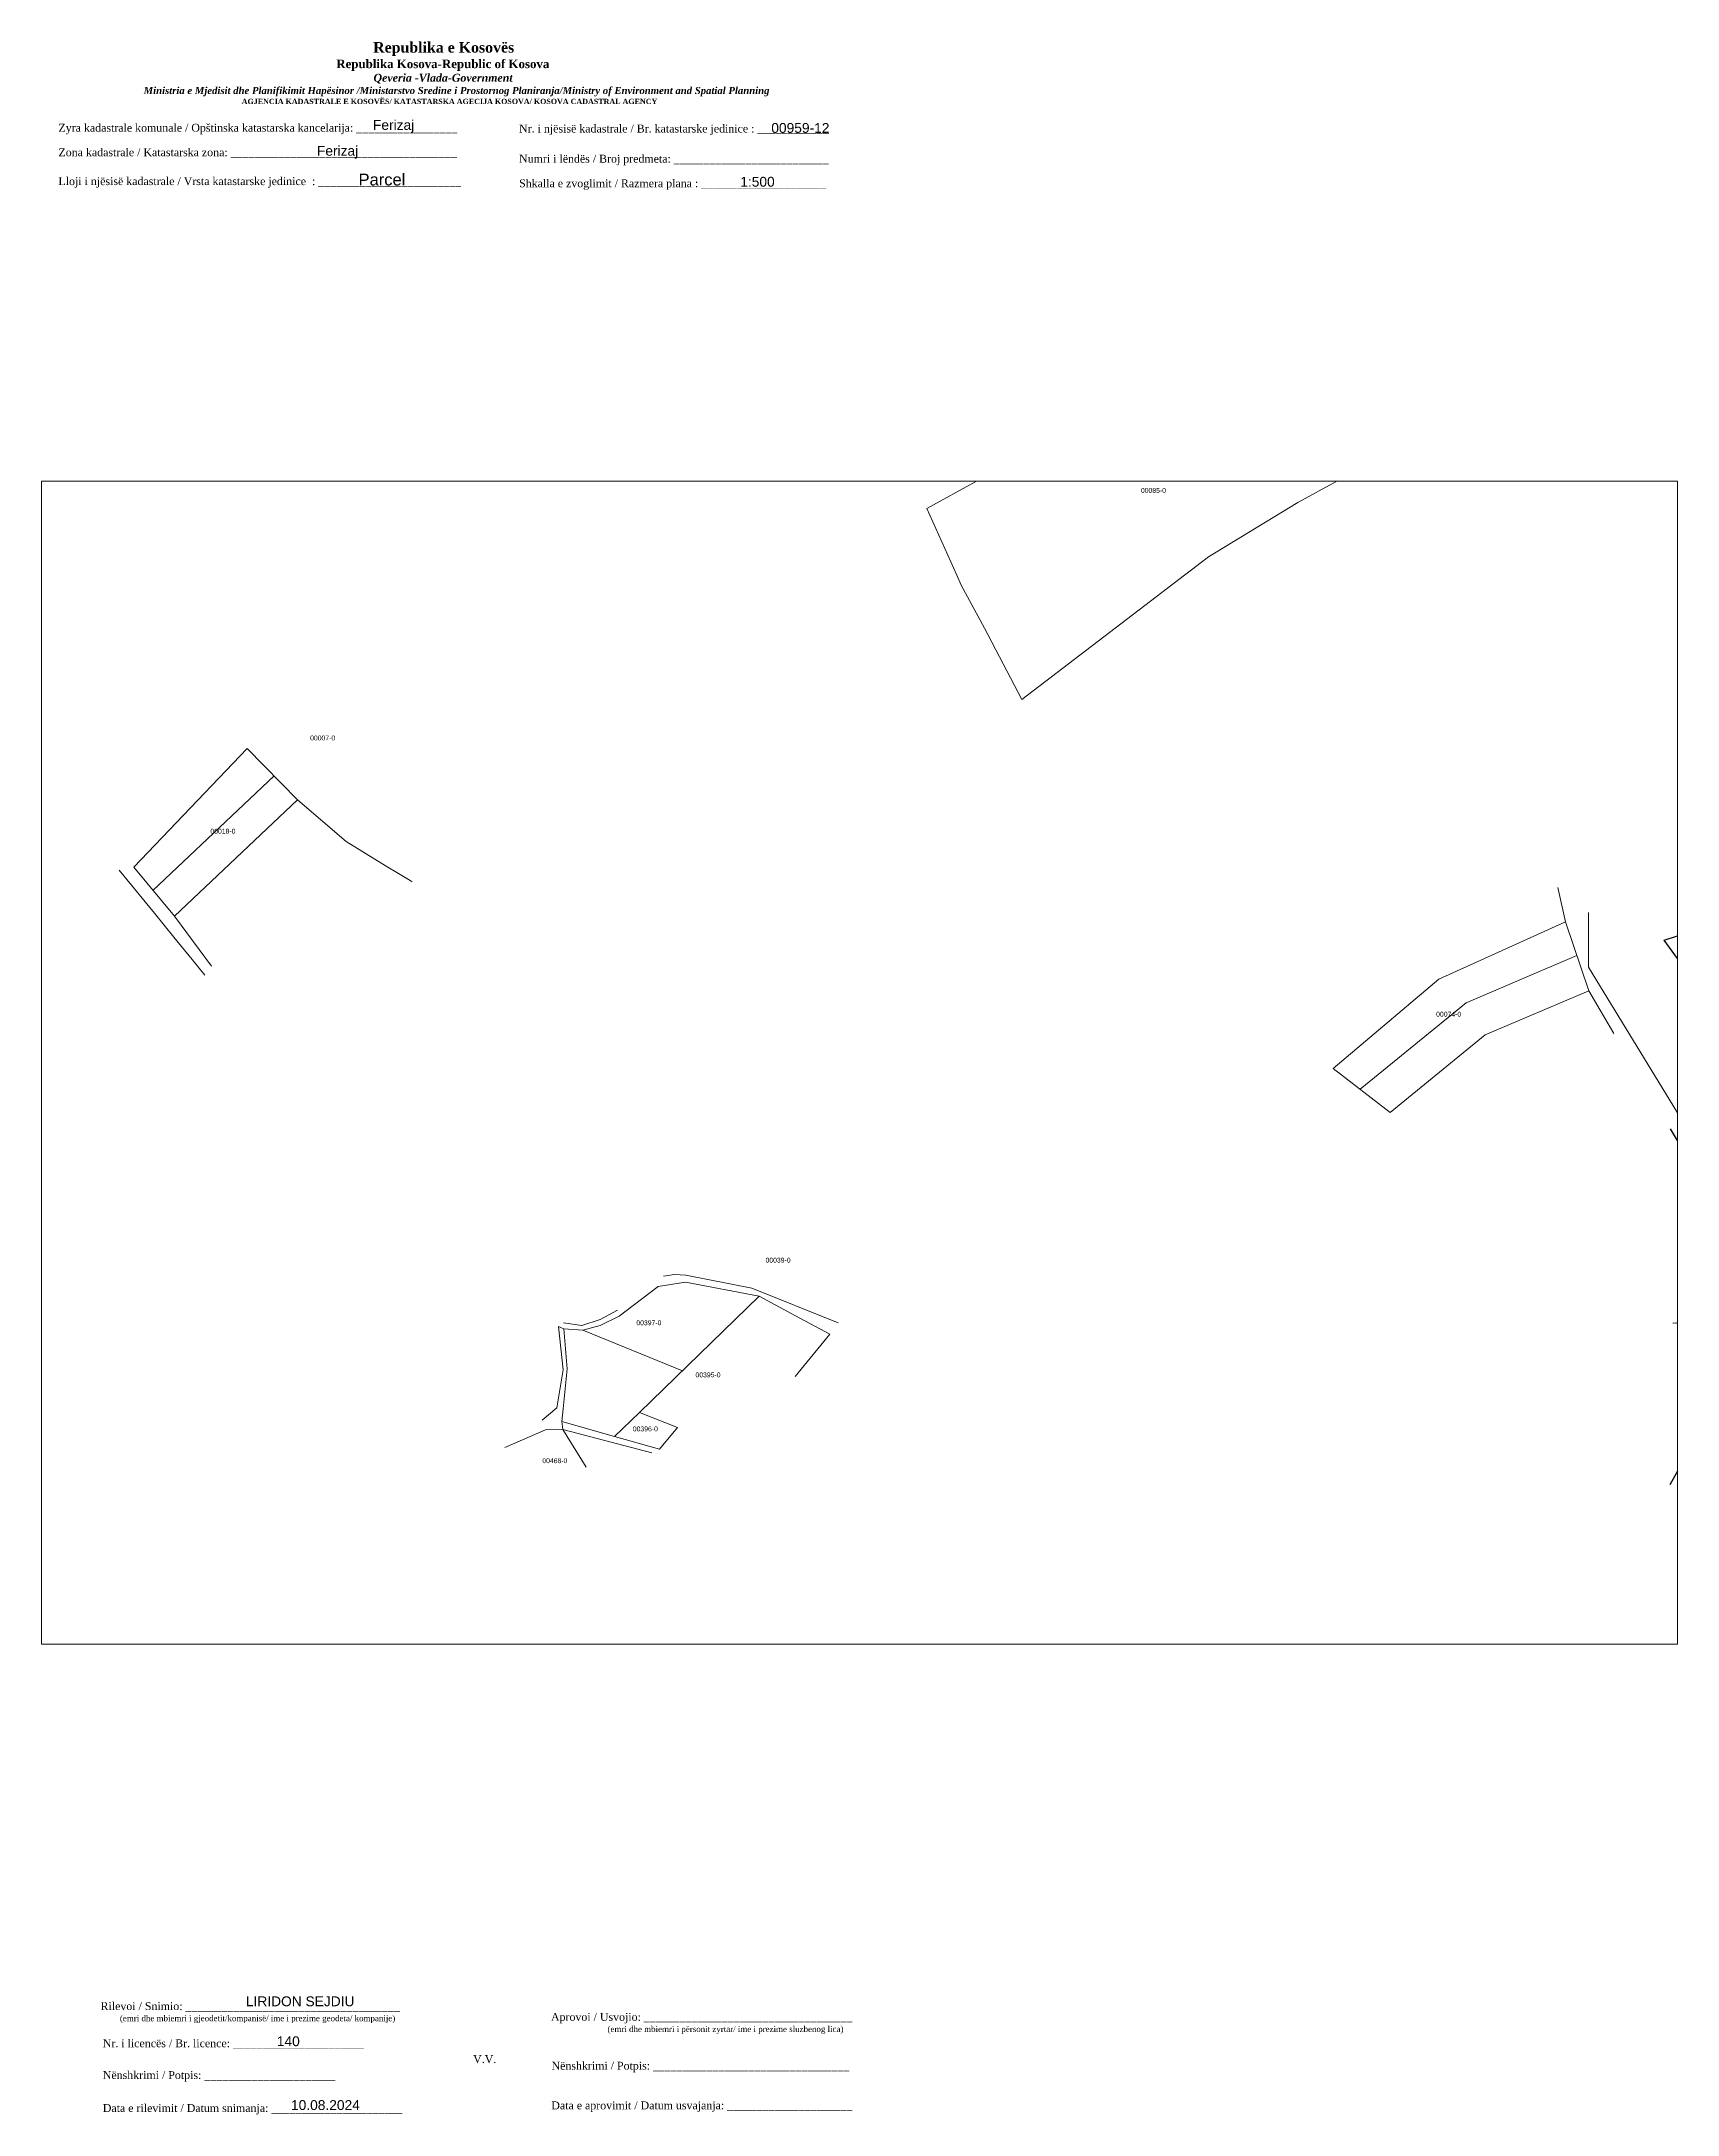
# Paper-space layout 'teresia' of a CAD drawing. Header units: metres. Extents: x 1 to 416, y -120 to 407.
# The model-space entities are those that its viewports show. They can reach past a viewport. Long polylines and large blocks are cut down to what shows.
import ezdxf

# ---------------------------------------------------------------- set-up
doc = ezdxf.new("R2010")
doc.units = ezdxf.units.M
doc.layers.get('0').update_dxf_attribs({"lineweight": 0})
for name, color, linetype, lineweight in [('Korniza e jashtme', 7, 'Continuous', 0), ('Ndarjet', 1, 'Continuous', 0), ('Nr Parceles Baze', 7, 'Continuous', 0), ('Parc-Kojshi', 251, 'Continuous', 0), ('Parcela Baze', 7, 'Continuous', 0)]:
    doc.layers.add(name, color=color, linetype=linetype, lineweight=lineweight)
for name, color, linetype in [('Nr_Parcelave_Fqinje', 8, 'Continuous'), ('Parcelat_Fqinje', 8, 'Continuous'), ('ParcelReferencePoint', 7, 'Continuous')]:
    doc.layers.add(name, color=color, linetype=linetype)
doc.styles.get("Standard").update_dxf_attribs({"font": 'arial.ttf'})

msp = doc.modelspace()

# ---------------------------------------------------------------- linework, layer by layer
at = {"layer": 'Ndarjet', "flags": 128}
for points in [[(7518277.8, 4693848.3), (7518215.7, 4693789.5)], [(7518945.5, 4693756.2), (7518888.7, 4693731.9), (7518834.4, 4693687.6)], [(7518436, 4693564), (7518487.1, 4693543.2)]]:
    msp.add_lwpolyline(points, dxfattribs=at)
at = {"layer": 'Parc-Kojshi'}
for points in [[(7518205.9, 4693801.4), (7518264.1, 4693862.3)], [(7518289.8, 4693835.9), (7518264.1, 4693862.3)], [(7518226.8, 4693776.3), (7518289.8, 4693835.9)], [(7518314.8, 4693814.5), (7518289.8, 4693835.9)], [(7518335.3, 4693802), (7518314.8, 4693814.5)], [(7518205.9, 4693801.4), (7518226.8, 4693776.3)], [(7518341.6, 4693798.1), (7518335.3, 4693802)], [(7518216.5, 4693777.8), (7518198.5, 4693799.8)], [(7518347.6, 4693794.5), (7518341.6, 4693798.1)], [(7518348.6, 4693793.9), (7518347.6, 4693794.5)], [(7518939.7, 4693773.4), (7518935.7, 4693791)], [(7518226.4, 4693765.6), (7518216.5, 4693777.8)], [(7518226.8, 4693776.3), (7518245.8, 4693750.6)], [(7518951.5, 4693778.1), (7518951.5, 4693750.2)], [(7518235.8, 4693754), (7518226.4, 4693765.6)], [(7518242.3, 4693746.1), (7518235.8, 4693754)], [(7518951.5, 4693750.2), (7519001, 4693669.1)], [(7518964.5, 4693716.1), (7518951.7, 4693738.1)], [(7518488.7, 4693588.7), (7518474.7, 4693586.5)], [(7518477.4, 4693591.7), (7518483, 4693592.6)], [(7518483, 4693592.6), (7518488.9, 4693592.2)], [(7518526.4, 4693581.5), (7518488.7, 4693588.7)], [(7518488.9, 4693592.2), (7518522.7, 4693585.6)], [(7518474.7, 4693586.5), (7518454.7, 4693571.2)], [(7518526.4, 4693581.5), (7518465.1, 4693521.8)], [(7518522.7, 4693585.6), (7518567, 4693567.9)], [(7518545, 4693571.4), (7518526.4, 4693581.5)], [(7518426.1, 4693567.8), (7518435.5, 4693566.5)], [(7518435.5, 4693566.5), (7518444.9, 4693569.5)], [(7518444.9, 4693569.5), (7518453.8, 4693574.3)], [(7518454.7, 4693571.2), (7518445, 4693566.5)], [(7518562.6, 4693562), (7518545, 4693571.4)], [(7518426, 4693543.7), (7518423.5, 4693565.9)], [(7518426.3, 4693564.7), (7518423.5, 4693565.9)], [(7518436, 4693564), (7518426.3, 4693564.7)], [(7518426.3, 4693564.7), (7518428, 4693544.2)], [(7518445, 4693566.5), (7518436, 4693564)], [(7518544.9, 4693540.3), (7518562.6, 4693562)], [(7518422.7, 4693524.3), (7518426, 4693543.7)], [(7518428, 4693544.2), (7518426, 4693523.8)], [(7518415.2, 4693518), (7518422.7, 4693524.3)], [(7518426, 4693523.8), (7518425.3, 4693517.3)], [(7518452.2, 4693509.5), (7518425.3, 4693517.3)], [(7518425.3, 4693517.3), (7518425.8, 4693513.2)], [(7518465.1, 4693521.8), (7518452.2, 4693509.5)], [(7518465.1, 4693521.8), (7518484.5, 4693514.2)], [(7518416.9, 4693513), (7518396.1, 4693503.9)], [(7518425.8, 4693513.2), (7518416.9, 4693513)], [(7518425.8, 4693513.2), (7518471.4, 4693501.1)], [(7518437.8, 4693493.8), (7518425.8, 4693513.2)], [(7518475.3, 4693503.1), (7518452.2, 4693509.5)], [(7518484.5, 4693514.2), (7518475.3, 4693503.1)]]:
    msp.add_lwpolyline(points, dxfattribs=at)
at = {"layer": 'Parcela Baze', "flags": 128}
msp.add_lwpolyline([(7518661.1, 4693887.4), (7518642, 4693924), (7518630, 4693945.9), (7518627.8, 4693951.1), (7518612.3, 4693985.2), (7518654.6, 4694008.6), (7518834.8, 4694109.4), (7518844.1, 4694083), (7518868.7, 4694024.7), (7518802.5, 4693988.4), (7518756.8, 4693960.5), (7518661.1, 4693887.4)], dxfattribs=at)
for points in [[(7518289.8, 4693835.9), (7518264.1, 4693862.3), (7518205.9, 4693801.4), (7518226.8, 4693776.3)], [(7518939.7, 4693773.4), (7518874.7, 4693744), (7518820.6, 4693698.2), (7518849.9, 4693675.7), (7518898.6, 4693715.4), (7518951.7, 4693738.1)], [(7518526.4, 4693581.5), (7518488.7, 4693588.7), (7518474.7, 4693586.5), (7518454.7, 4693571.2), (7518445, 4693566.5), (7518436, 4693564), (7518426.3, 4693564.7), (7518428, 4693544.2), (7518426, 4693523.8), (7518425.3, 4693517.3), (7518452.2, 4693509.5), (7518465.1, 4693521.8)]]:
    msp.add_lwpolyline(points, close=True, dxfattribs=at)
at = {"layer": 'Parcelat_Fqinje'}
for points in [[(7518990.3, 4693764), (7519111, 4693804)], [(7519037.2, 4693698.7), (7518990.3, 4693764)], [(7519001, 4693669.1), (7519037.2, 4693698.7)], [(7519001.1, 4693654.6), (7518993.5, 4693667.2)], [(7519001, 4693669.1), (7519024, 4693631.4)], [(7519008.8, 4693642.1), (7519001.1, 4693654.6)], [(7519018.6, 4693626.3), (7518998.3, 4693601.6)], [(7519033.4, 4693559.4), (7518998.3, 4693601.6)], [(7519012.3, 4693519.3), (7518993.2, 4693484.7)]]:
    msp.add_lwpolyline(points, dxfattribs=at)

# ---------------------------------------------------------------- texts
at = {"layer": 'Nr Parceles Baze'}
for s, p in [('00085-0', (7518722.1, 4693993.3)), ('00074-0', (7518873.4, 4693724.8))]:
    msp.add_text(s, height=2.5, dxfattribs=at).set_placement(p)
at = {"layer": 'Nr_Parcelave_Fqinje'}
msp.add_text('00070-0', height=1, dxfattribs=at).set_placement((7518997.8, 4693615.8))
at = {"layer": 'Nr_Parcelave_Fqinje', "color": 2}
msp.add_text('00068-0', height=1, dxfattribs=at).set_placement((7518994.6, 4693567.2))
at = {"layer": 'ParcelReferencePoint'}
for s, p in [('00007-0', (7518296.3, 4693866.4)), ('00018-0', (7518245.2, 4693818.6)), ('00039-0', (7518529.7, 4693598.7)), ('00397-0', (7518463.5, 4693566.6)), ('00395-0', (7518493.8, 4693539.9)), ('00396-0', (7518461.7, 4693512.2)), ('00468-0', (7518415.3, 4693495.9))]:
    msp.add_text(s, height=2.5, dxfattribs=at).set_placement(p)

psp = doc.layouts.new('teresia')

# ---------------------------------------------------------------- texts
for s, p in [('00959-12', (186.23, 383.5)), ('LIRIDON SEJDIU ', (52.87, -92.12)), ('140', (60.72, -102.25)), ('10.08.2024', (64.32, -118.46))]:
    psp.add_text(s, height=2.5).set_placement(p)
for s, insert, char_height, width, attachment_point in [('\\pi77.297;{\\fBook Antiqua|b1|i0|c0|p18;\\H1.333x;Republika e Kosovës\\fTimes New Roman|b1|i0|c0|p18;\\P\\pi67.927;\\fBook Antiqua|b1|i0|c0|p18;\\H0.8125x;Republika Kosova-Republic of Kosova\\fTimes New Roman|b1|i0|c0|p18;\\P\\pi77.378;\\fBook Antiqua|b1|i1|c0|p18;\\H0.9233x;Qeveria -Vlada-Government \\P\\pi13.032,l6,t23.033;\\fTimes New Roman|b1|i1|c0|p18;\\H0.9x;Ministria e Mjedisit dhe Planifikimit Hapësinor /Ministarstvo Sredine i Prostornog Planiranja/Ministry of Environment and Spatial Planning\\P\\pi43.931,l0,tz;\\fBook Antiqua|b1|i0|c0|p18;\\H0.7406x;AGJENCIA KADASTRALE E KOSOVËS/ KATASTARSKA AGECIJA KOSOVA/ KOSOVA CADASTRAL AGENCY}', (7.88, 406.54), 2, 191.8237, 1), ('{\\fTimes New Roman|b0|i0|c0|p18;Zyra kadastrale komunale / Opštinska katastarska kancelarija: _________________}', (5.3, 385.8), 2, 100.6873, 1), ('Ferizaj', (90.36, 385.13), 2.5, 9.9735, 5), ('{\\fTimes New Roman|b0|i0|c0|p18;Nr. i njësisë kadastrale / Br. katastarske jedinice : ____________}', (122.22, 385.59), 2, 79.9484, 1), ('{\\fTimes New Roman|b0|i0|c0|p18;Zona kadastrale / Katastarska zona: ______________________________________}', (5.3, 379.57), 2, 100.6873, 1), ('Ferizaj', (76.14, 378.57), 2.5, 9.9735, 5), ('{\\fTimes New Roman|b0|i0|c0|p18;Numri i lëndës / Broj predmeta: __________________________}', (122.22, 377.94), 2, 79.9484, 1), ('{\\fTimes New Roman|b0|i0|c0|p18;Lloji i njësisë kadastrale / Vrsta katastarske jedinice  : ________________________}', (5.3, 372.24), 2, 100.6873, 1), ('{\\fArial|b0|i0|c0|p34;Parcel}', (87.41, 371.62), 3, 11.2939, 5), ('{\\fTimes New Roman|b0|i0|c0|p18;Shkalla e zvoglimit / Razmera plana : _____________________}', (122.22, 371.69), 2, 79.9484, 1), ('1:500', (182.72, 371.06), 2.5, 10.1784, 5), ('{\\fTimes New Roman|b0|i0|c0|p18;Rilevoi / Snimio: ____________________________________\\P     \\H0.75x;(emri dhe mbiemri i gjeodetit/kompanisë/ ime i prezime geodeta/ kompanije)}', (53.95, -93.75), 2, 74.7958, 5), ('{\\fTimes New Roman|b0|i0|c0|p18; Aprovoi / Usvojio: ___________________________________\\P                    \\H0.75x;(emri dhe mbiemri i përsonit zyrtar/ ime i prezime sluzbenog lica)}', (129.55, -93.82), 2, 83.344, 1), ('{\\fTimes New Roman|b0|i0|c0|p18;Nr. i licencës / Br. licence: ______________________\\P                                }', (16.55, -100.52), 2, 83.344, 1), ('{\\fTimes New Roman|b0|i0|c0|p18;V.V.                                 }', (113.49, -105.56), 2, 5.7076, 5), ('{\\fTimes New Roman|b0|i0|c0|p18;Nënshkrimi / Potpis: ______________________\\P                                 }', (16.55, -108.59), 2, 83.344, 1), ('{\\fTimes New Roman|b0|i0|c0|p18; Nënshkrimi / Potpis: _________________________________}', (129.69, -106.21), 2, 83.344, 1), ('{\\fTimes New Roman|b0|i0|c0|p18;Data e rilevimit / Datum snimanja: ______________________\\P                                 }', (16.55, -116.96), 2, 83.344, 1), ('{\\fTimes New Roman|b0|i0|c0|p18; Data e aprovimit / Datum usvajanja: _____________________}', (129.64, -116.29), 2, 83.344, 1)]:
    psp.add_mtext(s, dxfattribs=dict(insert=insert, char_height=char_height, width=width, attachment_point=attachment_point))

# ---------------------------------------------------------------- viewports
at = {"layer": 'Korniza e jashtme', "view_target_point": (370776.43, 310629.57)}
psp.add_viewport(center=(208.62, 147.43), size=(415.26, 295.3167), view_center_point=(7147801.43, 4383071.61), view_height=596.3075, dxfattribs=at)

doc.saveas('drawing.dxf')
